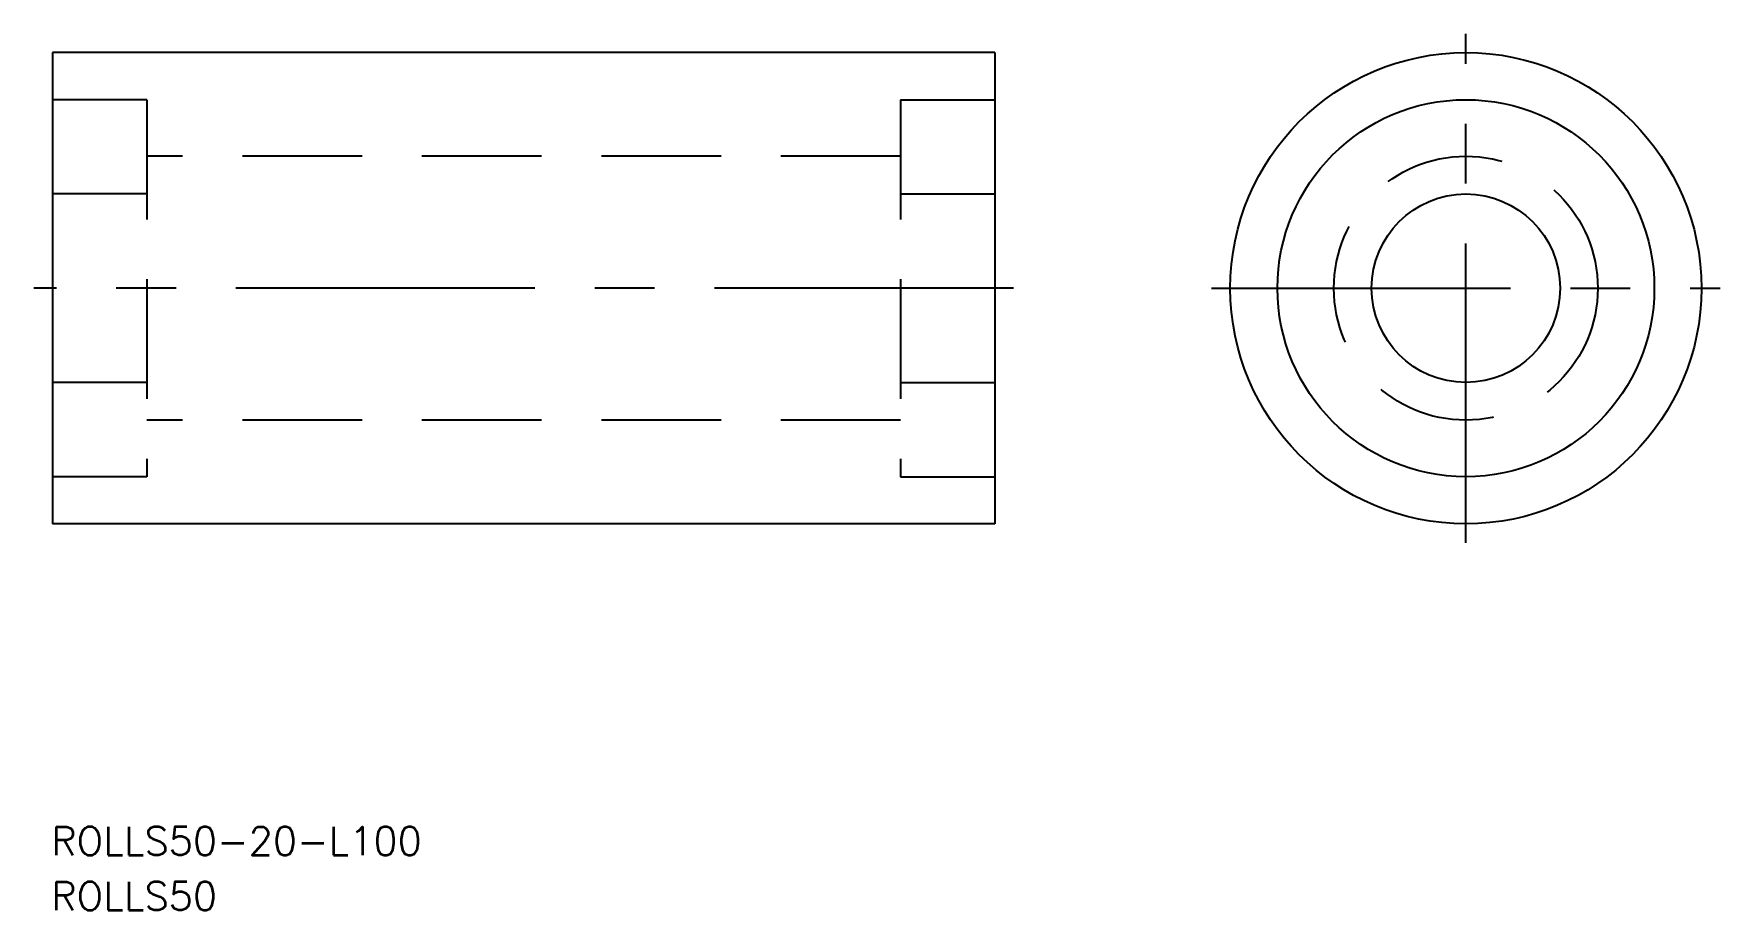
# Model space of a CAD drawing. Extents: x -2 to 177, y -66 to 27.
import ezdxf

# ---------------------------------------------------------------- set-up
doc = ezdxf.new("R2010")
doc.units = 0
doc.linetypes.add('CENTER', pattern=[50.8, 31.75, -6.35, 6.35, -6.35])
doc.linetypes.add('DASHED', pattern=[19.05, 12.7, -6.35])
doc.layers.get('0').update_dxf_attribs({"linetype": 'CONTINUOUS'})
doc.layers.add('CENTER', color=1, linetype='CENTER')
doc.styles.get("Standard").update_dxf_attribs({"font": 'txt.shx', "height": 3, "bigfont": 'bigfont.shx'})

# ---------------------------------------------------------------- blocks, each defined once
blk = doc.blocks.new('*U8')
at = {"color": 7, "linetype": 'CONTINUOUS'}
blk.add_text('ROLLS50-20-L100', height=3, dxfattribs=at).set_placement((-0.15, -60.15))
blk = doc.blocks.new('*U9')
at = {"color": 7, "linetype": 'CONTINUOUS'}
blk.add_text('ROLLS50', height=3, dxfattribs=at).set_placement((-0.15, -66))

msp = doc.modelspace()

# ---------------------------------------------------------------- linework, layer by layer
at = {"color": 7, "linetype": 'CONTINUOUS'}
for p, q in [((0, 25), (0, -25)), ((100, 25), (0, 25)), ((100, 25), (100, -25)), ((100, -25), (0, -25))]:
    msp.add_line(p, q, dxfattribs=at)
at = {"color": 3, "linetype": 'DASHED'}
for p, q in [((10, 20), (0, 20)), ((10, 20), (10, -20)), ((90, 20), (100, 20)), ((90, 20), (90, -20)), ((90, 14), (10, 14)), ((10, 10), (0, 10)), ((90, 10), (100, 10)), ((10, -10), (0, -10)), ((90, -10), (100, -10)), ((90, -14), (10, -14)), ((10, -20), (0, -20)), ((90, -20), (100, -20))]:
    msp.add_line(p, q, dxfattribs=at)
at = {"color": 7, "linetype": 'CONTINUOUS'}
for radius in [25, 20, 10]:
    msp.add_circle((150, 0), radius, dxfattribs=at)
at = {"color": 3, "linetype": 'DASHED'}
msp.add_circle((150, 0), 14, dxfattribs=at)
at = {"layer": 'CENTER', "color": 1, "linetype": 'CENTER'}
for p, q in [((150, -27), (150, 27)), ((102, 0), (-2, 0)), ((123, 0), (177, 0))]:
    msp.add_line(p, q, dxfattribs=at)

# ---------------------------------------------------------------- block references
at = {"color": 7, "linetype": 'CONTINUOUS'}
for name in ['*U8', '*U9']:
    msp.add_blockref(name, (0, 0), dxfattribs=at)

doc.saveas('drawing.dxf')
